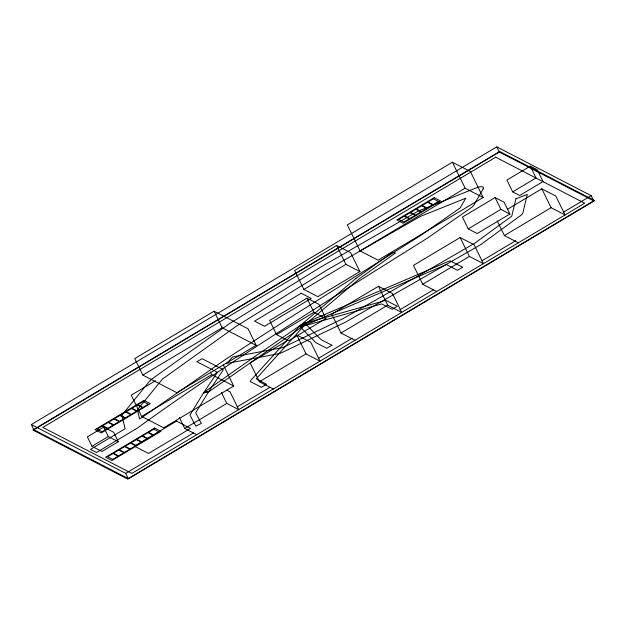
<?xml version="1.0" encoding="UTF-8"?>
<svg xmlns="http://www.w3.org/2000/svg" width="626" height="626" viewBox="0 0 626 626"><rect width="100%" height="100%" fill="white"/><g stroke="black" fill="none" stroke-linecap="round" stroke-linejoin="round"><path stroke-width="0.94" d="M452.402 162.228L347.36 224.898L360.091 250.885L378.088 260.197L483.131 197.519L470.4 171.532L452.402 162.228L465.134 188.215L483.131 197.519M214.084 311.208L134.723 358.565L142.822 375.099L176.814 392.682L256.183 345.333L248.084 328.791L214.084 311.208L222.191 327.75L256.183 345.333M31.3 424.569L496.762 146.844L591.155 195.664L593.698 200.86L128.236 478.577L33.843 429.765L31.3 424.569L125.693 473.381L128.236 478.577M336.663 245.462L294.643 270.526L303.9 289.431L317.898 296.669L359.919 271.598L350.654 252.701L336.663 245.462L345.92 264.36L359.919 271.598M33.843 429.765L499.313 152.048L593.698 200.86M142.822 375.099L222.191 327.75M360.091 250.885L465.134 188.215M303.9 289.431L345.92 264.36M155.428 380.749L131.249 395.178L141.672 416.439L163.668 427.816L233.694 386.031L223.279 364.77M306.975 298.172L269.626 320.457L276.575 334.628L288.57 340.834L325.919 318.548L318.978 304.377L306.975 298.172L313.923 312.343L325.919 318.548M530.269 166.14L506.919 180.069L512.71 191.877L519.705 195.5L543.055 181.571L537.264 169.763L530.269 166.14L536.052 177.948L512.71 191.877M103.689 427.112L87.35 436.862L91.983 446.307L101.975 451.479L118.322 441.729L113.689 432.284L103.689 427.112L108.321 436.557L118.322 441.729M495.111 197.566L462.434 217.065L468.217 228.873L477.215 233.529L509.9 214.029L504.11 202.221L495.111 197.566L500.902 209.381L509.9 214.029M276.575 334.628L313.923 312.343M141.672 416.439L211.698 374.653L233.694 386.031M91.983 446.307L108.321 436.557M468.217 228.873L500.902 209.381M287.6 340.474L250.087 362.853L259.344 381.758L273.343 388.996M378.44 286.27L387.697 305.175L401.696 312.413L392.439 293.516L378.44 286.27L331.757 314.127L341.014 333.032L355.012 340.27M460.141 237.528L469.398 256.425L483.397 263.663L474.14 244.766L460.141 237.528L413.457 265.385L422.714 284.282L436.713 291.52M507.631 209.194L541.811 188.802L555.81 196.04L565.067 214.937L551.068 207.699L541.811 188.802M259.344 381.758L306.028 353.901L320.027 361.139L310.77 342.242L297.593 335.426M341.014 333.032L387.697 305.175M422.714 284.282L469.398 256.425M497.232 220.947L504.384 235.556L551.068 207.699M179.372 417.526L184.748 428.489L226.761 403.426L238.764 409.631L230.078 391.907L226.651 390.139M125.693 473.381L193.622 432.848M237.231 406.83L269.939 387.314M318.587 358.291L352.133 338.275M399.936 309.753L433.482 289.736M482.13 260.713L515.675 240.697M563.478 212.175L591.155 195.664M504.384 235.556L518.383 242.794M184.748 428.489L196.744 434.694M496.762 146.844L499.313 152.048M296.771 335.004L306.028 353.901M221.393 392.455L226.761 403.426M210.446 372.102L211.698 374.653M515.926 198.763L511.763 216.173L474.774 243.185L418.622 275.643L342.641 318.877L282.529 347.641L232.551 357L226.761 363.424L278.445 353.753A6.276 2.097 -26.1 0 0 282.099 352.493L345.364 322.21L479.618 245.314A6.276 2.097 -26.1 0 0 481.034 244.398L520.636 215.477A6.276 2.097 -26.1 0 0 522.866 212.942L527.288 194.436L515.926 198.763M465.721 198.239L460.141 207.988L419.882 235.986L288.735 318.454L225.963 359.089L139.614 419.052L137.415 409.787L162.424 379.066L236.338 326.216L326.889 270.096L420.32 216.424L465.721 198.239M483.108 188.919L473.937 204.976A8.373 2.794 -26.1 0 1 470.901 207.918L427.229 238.256C329.433 299.651 231.041 360.232 137.477 428.012L96.474 452.535L90.48 449.429L125.09 428.779L122.047 415.969A8.373 2.794 -26.1 0 1 122.821 413.989L149.645 381.062A8.373 2.794 -26.1 0 1 151.993 378.949L229.085 323.885L321.224 266.793L416.501 212.065A8.373 2.794 -26.1 0 1 419.6 210.563L476.261 187.863A8.373 2.794 -26.1 0 1 483.108 188.919M203.473 393.003L190.14 414.709A3.067 1.025 -26.1 0 0 190.038 415.312L195.86 426.118L201.361 423.395L195.664 412.816L208.771 391.477L203.473 393.003M303.532 323.689L301.701 326.592L381.688 303.9L392.126 309.299L397.267 306.231L386.344 300.582A3.067 1.025 -26.1 0 0 384.693 300.66L303.532 323.689M217.386 372.329L203.513 392.948L208.732 391.532L223.012 370.318A3.067 1.025 -26.1 0 0 222.966 369.489L202.073 358.682L196.932 361.75L217.386 372.329M300.206 325.59L250.643 380.561A3.067 1.025 -26.1 0 0 250.486 381.641L261.41 387.291L266.543 384.223L256.175 378.863L305.026 324.691L300.206 325.59M355.944 278.445L300.597 325.223L304.635 325.066L359.801 278.437L395.483 252.943L392.212 252.505L355.944 278.445M253.467 357.501L204.522 391.993L207.715 392.486L304.134 325.442L301.098 324.839L253.467 357.501M499.712 151.469L32.849 430.023L127.837 479.156L594.7 200.602L499.712 151.469M495.706 157.204L42.85 427.401L131.836 473.42L584.7 203.223L495.706 157.204M434.194 197.659L396.845 219.945L403.144 223.208L440.493 200.923L434.194 197.659M404.216 216.22L398.848 219.421L403.942 222.058L409.31 218.857L404.216 216.22M410.053 212.738L404.678 215.939L409.78 218.576L415.148 215.375L410.053 212.738M415.883 209.256L410.515 212.457L415.617 215.094L420.985 211.893L415.883 209.256M421.721 205.774L416.353 208.974L421.454 211.611L426.822 208.411L421.721 205.774M427.558 202.292L422.19 205.492L427.284 208.129L432.66 204.929L427.558 202.292M433.395 198.81L428.027 202.01L433.122 204.647L438.49 201.447L433.395 198.81M301.231 293.25L254.547 321.107L264.54 326.271L311.232 298.422L301.231 293.25M143.996 400.405L94.972 429.655L101.271 432.91L150.295 403.668L143.996 400.405M102.343 425.93L96.975 429.131L102.069 431.768L107.437 428.567L102.343 425.93M108.173 422.448L102.805 425.649L107.907 428.286L113.275 425.085L108.173 422.448M114.01 418.966L108.642 422.167L113.744 424.804L119.112 421.603L114.01 418.966M119.848 415.484L114.48 418.684L119.582 421.321L124.95 418.121L119.848 415.484M125.685 412.002L120.317 415.202L125.411 417.839L130.787 414.639L125.685 412.002M131.523 408.52L126.155 411.72L131.249 414.357L136.617 411.157L131.523 408.52M137.352 405.038L131.984 408.238L137.086 410.875L142.454 407.675L137.352 405.038M143.19 401.556L137.822 404.756L142.924 407.393L148.292 404.193L143.19 401.556M154.645 428.02L105.622 457.27L111.921 460.533L160.945 431.283L154.645 428.02M112.993 453.545L107.625 456.745L112.719 459.382L118.095 456.182L112.993 453.545M118.83 450.063L113.462 453.263L118.557 455.9L123.925 452.7L118.83 450.063M124.66 446.581L119.292 449.781L124.394 452.418L129.762 449.218L124.66 446.581M130.498 443.098L125.13 446.299L130.231 448.936L135.599 445.735L130.498 443.098M136.335 439.616L130.967 442.817L136.069 445.454L141.437 442.253L136.335 439.616M142.172 436.134L136.804 439.335L141.899 441.972L147.274 438.771L142.172 436.134M148.01 432.652L142.634 435.852L147.736 438.49L153.104 435.289L148.01 432.652M153.839 429.17L148.472 432.37L153.573 435.007L158.941 431.807L153.839 429.17M176.54 421.142L134.52 446.213L148.519 453.451L190.531 428.38L176.54 421.142M331.905 345.231L326.764 348.291L315.84 342.641L299.924 326.584L305.308 323.697L321.052 339.621L331.905 345.231M462.622 267.232L457.489 270.299L446.354 264.54L302.655 326.256L302.577 324.033L448.146 261.511A3.067 1.025 -26.1 0 1 450.751 261.097L462.622 267.232"/></g></svg>
